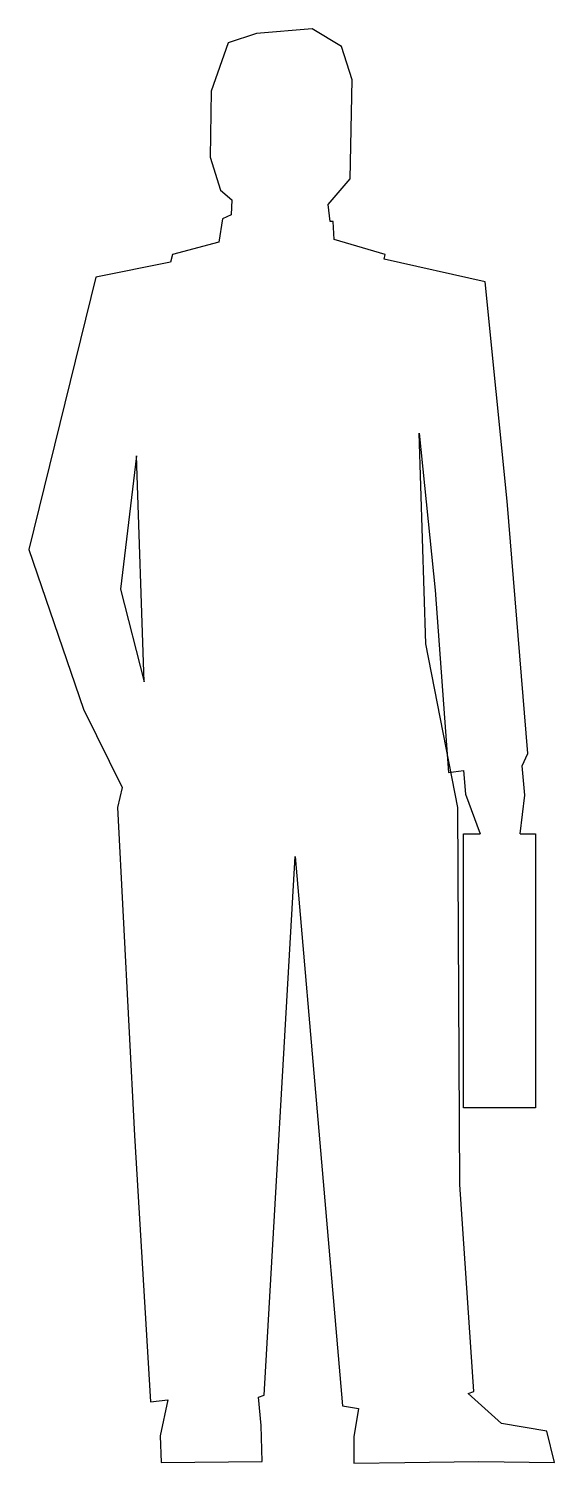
# Model space of a CAD drawing. Extents: x -12325 to -11660, y 10 to 1828.
import ezdxf

# ---------------------------------------------------------------- set-up
doc = ezdxf.new("R2010")
doc.units = 0
doc.layers.get('0').update_dxf_attribs({"linetype": 'CONTINUOUS'})

msp = doc.modelspace()

# ---------------------------------------------------------------- linework, layer by layer
at = {"color": 0}
for points in [[(-11702.9, 807.4), (-11696.8, 856.5), (-11700.4, 893.7), (-11693.2, 909.2), (-11719.5, 1229), (-11747.1, 1506.8), (-11875.2, 1535.5), (-11874, 1541.5), (-11938.7, 1560.7), (-11939.9, 1583.4), (-11943.5, 1583.4), (-11945.9, 1605), (-11918.3, 1637.3), (-11915.9, 1763.1), (-11929.1, 1805), (-11966.2, 1827.7), (-12036.9, 1821.8), (-12072.8, 1809.8), (-12094.3, 1748.7)], [(-11702.9, 807.4), (-11696.8, 856.5), (-11700.4, 893.7), (-11693.2, 909.2), (-11719.5, 1229), (-11747.1, 1506.8), (-11875.2, 1535.5), (-11874, 1541.5), (-11938.7, 1560.7), (-11939.9, 1583.4), (-11943.5, 1583.4), (-11945.9, 1605), (-11918.3, 1637.3), (-11915.9, 1763.1), (-11929.1, 1805), (-11966.2, 1827.7), (-12036.9, 1821.8), (-12072.8, 1809.8), (-12094.3, 1748.7), (-12094.3, 1748.7)], [(-12094.3, 1748.7), (-12095.5, 1664.9), (-12082.4, 1623), (-12068, 1611), (-12069.2, 1591.8), (-12080, 1587), (-12084.8, 1557.1), (-12143.4, 1541.5), (-12145.8, 1531.9), (-12240.4, 1512.8), (-12325.5, 1167.9), (-12256, 965.5), (-12206.9, 866.1), (-12212.9, 841), (-12191.4, 425.4), (-12171, 87.7), (-12149.4, 90.1), (-12159, 44.6), (-12157.8, 11.1), (-12029.7, 12.3), (-12030.9, 57.8), (-12034.5, 93.7), (-12027.3, 96.1), (-11987.8, 778.7), (-11927.9, 82.9), (-11907.5, 79.3), (-11913.5, 43.4), (-11913.5, 9.9), (-11848.9, 11.1), (-11755.4, 12.3), (-11659.6, 11.1), (-11669.2, 50.6), (-11726.7, 60.2), (-11768.6, 98.5), (-11761.4, 100.9), (-11779.4, 363.1), (-11781.8, 841), (-11822.5, 1048.1), (-11830.9, 1315.2), (-11810.5, 1116.4), (-11793.8, 885.3), (-11774.6, 887.7), (-11772.2, 857.7), (-11753.7, 807.4)], [(-12094.3, 1748.7), (-12095.5, 1664.9), (-12082.4, 1623), (-12068, 1611), (-12069.2, 1591.8), (-12080, 1587), (-12084.8, 1557.1), (-12143.4, 1541.5), (-12145.8, 1531.9), (-12240.4, 1512.8), (-12325.5, 1167.9), (-12256, 965.5), (-12206.9, 866.1), (-12212.9, 841), (-12191.4, 425.4), (-12171, 87.7), (-12149.4, 90.1), (-12159, 44.6), (-12157.8, 11.1), (-12029.7, 12.3), (-12030.9, 57.8), (-12034.5, 93.7), (-12027.3, 96.1), (-11987.8, 778.7), (-11927.9, 82.9), (-11907.5, 79.3), (-11913.5, 43.4), (-11913.5, 9.9), (-11848.9, 11.1), (-11755.4, 12.3), (-11659.6, 11.1), (-11669.2, 50.6), (-11726.7, 60.2), (-11768.6, 98.5), (-11761.4, 100.9), (-11779.4, 363.1), (-11781.8, 841), (-11822.5, 1048.1), (-11830.9, 1315.2), (-11810.5, 1116.4), (-11793.8, 885.3), (-11774.6, 887.7), (-11772.2, 857.7), (-11753.7, 807.4)], [(-12189, 1286.5), (-12209.3, 1117.6), (-12179.4, 1000.2), (-12189, 1286.5)], [(-12189, 1286.5), (-12209.3, 1117.6), (-12179.4, 1000.2), (-12189, 1286.5), (-12189, 1286.5)], [(-11702.9, 807.4), (-11683.6, 807.4), (-11683.6, 460.2), (-11774.6, 460.2), (-11774.6, 807.4), (-11774.6, 807.4)], [(-11702.9, 807.4), (-11683.6, 807.4), (-11683.6, 460.2), (-11774.6, 460.2), (-11774.6, 807.4)], [(-11774.6, 807.4), (-11753.7, 807.4)], [(-11774.6, 807.4), (-11753.7, 807.4)]]:
    msp.add_lwpolyline(points, dxfattribs=at)

doc.saveas('drawing.dxf')
